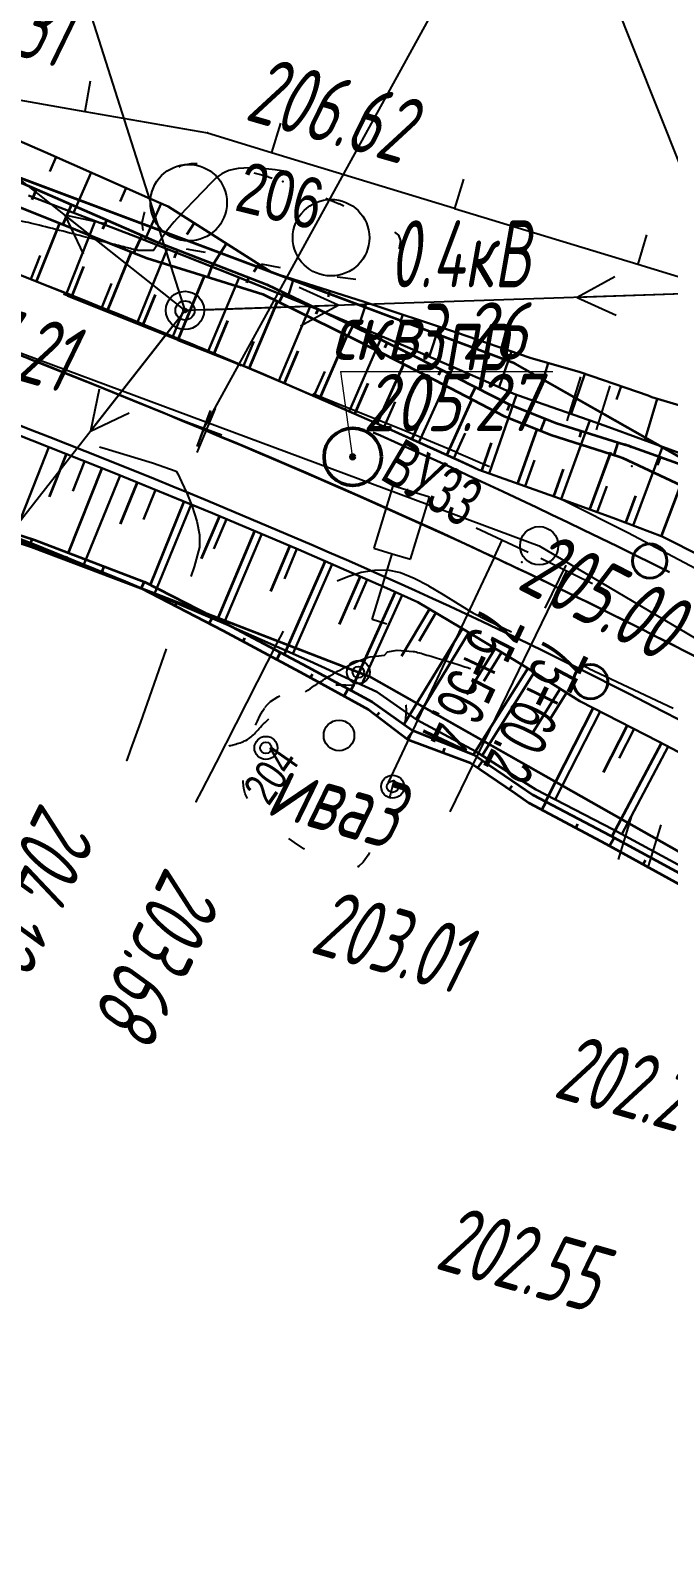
# Model space of a CAD drawing. Header units: millimetres. Extents: x -1799 to 6962, y -1020 to 4121.
# Drawn here: x 4394.3 to 4427.6, y 2920.2 to 3000.3 of the extents above; entities that cross this region are included whole.
import ezdxf
from ezdxf import colors
from ezdxf.entities.mleader import LeaderData, LeaderLine
from ezdxf.math import Vec2, Vec3

# ---------------------------------------------------------------- set-up
doc = ezdxf.new("R2010")
doc.units = ezdxf.units.MM
doc.linetypes.add('CONTI', pattern=[0])
for name, color, linetype, lineweight in [('10', 1, 'Continuous', 35), ('геология', 7, 'Continuous', 20), ('КОПИЯ_ОСЬ_13_ОТКОСЫ', 7, 'Continuous', 30), ('КОПИЯ_ОСЬ_ГРАНИЦЫ_ПОЛОС', 7, 'Continuous', 30), ('Огражд-перила', 1, 'ограждение2', 40), ('ОСЬ_ВЕРХ_ПОКРЫТИЯ_ГРАНИЦЫ_ПОЛОС', 7, 'Continuous', 30), ('ОСЬ_ВЕРХ_ПОКРЫТИЯ_ОСЬ', 1, 'Continuous', 30), ('Ось_примыкания', 1, 'Continuous', 35), ('Отметки', 5, 'Continuous', 30)]:
    doc.layers.add(name, color=color, linetype=linetype, lineweight=lineweight)
for name, color, linetype in [('GOR_BDEFAULT', 212, 'CONTI'), ('NAD_MDEFAULT', 7, 'CONTI'), ('PI_OTDEFAULT', 172, 'CONTI'), ('PI_TTDEFAULT', 5, 'CONTI'), ('SIT_LDEFAULT', 7, 'CONTI'), ('USLZNDEFAULT', 7, 'CONTI'), ('ZAPSKDEFAULT', 7, 'CONTI'), ('КОПИЯ_ОСЬ_ТАНГЕНСЫ', 1, 'Continuous'), ('ОСЬ_ВЕРХ_ПОКРЫТИЯ_ОТКОСЫ', 7, 'Continuous'), ('ОСЬ_ВЕРХ_ПОКРЫТИЯ_ПИКЕТЫ', 1, 'Continuous'), ('ОСЬ_ВЕРХ_ПОКРЫТИЯ_РАЗБИВКА_КРИВ', 1, 'Continuous'), ('ОСЬ_ВЕРХ_ПОКРЫТИЯ_ТАНГЕНСЫ', 1, 'Continuous'), ('разметка', 7, 'Continuous')]:
    doc.layers.add(name, color=color, linetype=linetype)
doc.styles.add('eskd', font='spds.shx', dxfattribs={"width": 1.2, "oblique": 15})
doc.styles.add('SHRFT', font='TXT', dxfattribs={"width": 3.5})
doc.styles.get("Standard").update_dxf_attribs({"font": 'arial.ttf'})
doc.styles.add('ГОСТ', font='', dxfattribs={"oblique": 15, "height": 4})
doc.styles.get('ГОСТ').set_extended_font_data('GOST type A')
doc.linetypes.add('ограждение2', pattern='A,0.25,-0.1,[132,ltypeshp.shx,S=0.1,R=0,X=-0.1,Y=0],-0.1,1', length=1.45)

# ---------------------------------------------------------------- blocks, each defined once
blk = doc.blocks.new('BL_2011')
at = {"color": 0}
for p, q in [((0, 0), (0, 2.4)), ((1.6, 0), (1.6, 2.4))]:
    blk.add_line(p, q, dxfattribs=at)
blk = doc.blocks.new('BL_2009')
at = {"color": 0}
for centre, radius in [((0, 3.46), 0.6), ((0, 3.46), 0.3), ((0, 0), 0.8), ((-3.46, -1.74), 0.6), ((-3.46, -1.74), 0.3), ((3.46, -1.74), 0.6), ((3.46, -1.74), 0.3)]:
    blk.add_circle(centre, radius, dxfattribs=at)
blk = doc.blocks.new('BL_12')
at = {"color": 0}
for p, q in [((1, 7), (-1, 7)), ((-1, 7), (-1, 3.6)), ((1, 3.6), (1, 7)), ((-1, 3.6), (0, 3.6)), ((0, 0), (0, 3.6)), ((0, 3.6), (1, 3.6)), ((0.8, 0), (0, 0))]:
    blk.add_line(p, q, dxfattribs=at)
blk = doc.blocks.new('BL_22')
at = {"color": 0}
for radius in [1, 0.5, 0.1]:
    blk.add_circle((0, 0), radius, dxfattribs=at)
blk = doc.blocks.new('BL_2004')
at = {"color": 0}
blk.add_circle((0, 0), 2, dxfattribs=at)
blk = doc.blocks.new('*U52')
at = {"layer": 'КОПИЯ_ОСЬ_13_ОТКОСЫ'}
for points in [[(1130.598, 770.013), (1137.012, 767.237), (1142.511, 764.802), (1143.427, 764.39), (1148.85, 760.951), (1153.671, 759.42), (1158.492, 757.82), (1162.347, 756.484), (1164.962, 755.734), (1168.516, 754.52), (1168.705, 754.434), (1172.33, 753.347)], [(1136.133, 764.972), (1141.725, 762.829), (1146.84, 760.811), (1151.3, 758.995), (1155.938, 757.043), (1160.562, 755.023), (1161.485, 754.61), (1162.33, 754.318), (1165.774, 753.108), (1166.651, 752.795), (1170.345, 751.447)], [(1137.585, 766.983), (1137.247, 766.22)], [(1139.414, 766.174), (1138.483, 764.071)], [(1141.243, 765.364), (1140.932, 764.663)], [(1143.07, 764.551), (1142.21, 762.638)], [(1144.786, 763.529), (1144.411, 762.938)], [(1146.474, 762.458), (1145.712, 761.256)], [(1148.163, 761.386), (1147.909, 760.986)], [(1149.981, 760.592), (1149.683, 759.653)], [(1151.887, 759.987), (1151.788, 759.674)], [(1153.793, 759.38), (1153.376, 758.122)], [(1155.691, 758.75), (1155.552, 758.33)], [(1157.589, 758.12), (1157.068, 756.55)], [(1159.483, 757.477), (1159.303, 756.956)], [(1161.373, 756.822), (1160.724, 754.95)], [(1163.279, 756.217), (1163.097, 755.582)], [(1165.197, 755.654), (1164.483, 753.562)], [(1167.09, 755.008), (1166.852, 754.31)], [(1168.979, 754.352), (1168.328, 752.183)]]:
    blk.add_lwpolyline(points, dxfattribs=at)
blk = doc.blocks.new('_None')
blk = doc.blocks.new('Крест')
at = {"layer": 'Отметки'}
for points in [[(0, 1), (0, -1)], [(-1, 0), (1, 0)]]:
    blk.add_lwpolyline(points, dxfattribs=at)

msp = doc.modelspace()

# ---------------------------------------------------------------- linework, layer by layer
at = {"layer": '10'}
for p, q in [((4419.606, 2982.913), (4344.146, 3011.203)), ((4521.746, 2925.033), (4419.606, 2982.913)), ((4370.836, 2982.483), (4411.976, 2966.593)), ((4411.976, 2966.593), (4514.446, 2908.513))]:
    msp.add_line(p, q, dxfattribs=at)
for points in [[(4598.586, 2915.533), (4552.416, 2914.983), (4521.746, 2925.033), (4419.606, 2982.913), (4344.146, 3011.203), (4332.496, 3021.273), (4289.966, 3078.193), (4264.456, 3124.383), (4216.896, 3199.763), (4208.926, 3208.633), (4175.176, 3237.413), (4176.746, 3239.013), (4084.856, 3313.423)], [(4334.836, 2995.523), (4319.266, 3008.963), (4288.236, 3052.073), (4319.266, 3008.963), (4334.836, 2995.523), (4363.306, 2985.263), (4364.906, 2990.013), (4372.426, 2987.253), (4370.836, 2982.483), (4411.976, 2966.593), (4514.446, 2908.513), (4549.656, 2896.993), (4558.246, 2896.753), (4557.366, 2900.733), (4579.636, 2901.023)]]:
    msp.add_lwpolyline(points, dxfattribs=at)
at = {"layer": 'GOR_BDEFAULT', "color": 212, "flags": 128}
for points, elevation in [([(4407.642, 2992.949), (4407.092, 2993.029), (4406.602, 2993.089), (4406.172, 2993.129), (4405.782, 2993.139), (4405.452, 2993.129), (4405.152, 2993.099), (4404.902, 2993.059), (4404.672, 2992.999), (4404.482, 2992.919), (4404.302, 2992.829), (4404.152, 2992.719), (4404.002, 2992.609), (4403.872, 2992.479), (4403.742, 2992.349), (4403.602, 2992.209), (4403.462, 2992.059), (4403.312, 2991.909), (4403.162, 2991.749), (4403.012, 2991.589), (4402.862, 2991.429), (4402.702, 2991.269), (4402.542, 2991.099), (4402.392, 2990.939), (4402.242, 2990.779), (4402.092, 2990.619), (4401.952, 2990.469), (4401.822, 2990.319), (4401.702, 2990.179), (4401.582, 2990.039), (4401.472, 2989.909), (4400.732, 2988.819), (4399.912, 2988.829), (4399.842, 2988.849), (4399.772, 2988.869), (4399.692, 2988.879), (4399.612, 2988.899), (4399.532, 2988.919), (4399.452, 2988.939), (4399.372, 2988.959), (4399.282, 2988.979), (4399.192, 2989.009), (4399.102, 2989.029), (4399.012, 2989.049), (4398.912, 2989.079), (4398.812, 2989.099), (4398.712, 2989.129), (4398.602, 2989.149), (4398.492, 2989.179), (4398.382, 2989.209), (4398.262, 2989.239), (4398.142, 2989.269), (4398.022, 2989.299), (4397.892, 2989.339), (4397.762, 2989.369), (4397.622, 2989.409), (4397.482, 2989.439), (4397.342, 2989.479), (4397.192, 2989.519), (4397.042, 2989.559), (4396.882, 2989.599), (4396.712, 2989.639), (4396.542, 2989.689), (4396.372, 2989.729), (4396.192, 2989.779), (4396.012, 2989.829), (4395.832, 2989.869), (4395.642, 2989.919), (4395.462, 2989.969), (4395.282, 2990.009), (4395.102, 2990.059), (4394.932, 2990.099), (4394.762, 2990.139), (4394.602, 2990.179), (4394.452, 2990.219), (4394.312, 2990.249), (4394.182, 2990.279), (4394.062, 2990.309), (4393.052, 2990.509), (4392.972, 2990.529), (4392.872, 2990.559), (4392.772, 2990.579), (4392.672, 2990.609), (4392.552, 2990.649), (4392.442, 2990.679), (4392.322, 2990.709), (4392.192, 2990.749), (4392.072, 2990.789), (4391.942, 2990.829), (4391.812, 2990.869), (4391.682, 2990.899), (4391.562, 2990.939), (4391.432, 2990.979), (4391.312, 2991.009), (4391.202, 2991.049), (4391.082, 2991.079), (4390.982, 2991.109), (4390.872, 2991.139), (4390.772, 2991.169), (4390.682, 2991.199), (4390.592, 2991.229), (4390.502, 2991.249), (4390.422, 2991.269), (4390.352, 2991.289), (4390.282, 2991.309), (4390.212, 2991.329), (4390.162, 2991.349), (4390.102, 2991.359), (4390.062, 2991.379)], 206), ([(4408.672, 2965.759), (4408.802, 2965.849), (4408.922, 2965.929), (4409.032, 2966.009), (4409.152, 2966.089), (4409.262, 2966.159), (4409.372, 2966.239), (4409.482, 2966.309), (4409.592, 2966.379), (4409.692, 2966.449), (4409.802, 2966.509), (4409.912, 2966.579), (4410.022, 2966.639), (4410.132, 2966.709), (4410.242, 2966.769), (4410.352, 2966.839), (4410.472, 2966.899), (4410.592, 2966.969), (4410.712, 2967.029), (4410.832, 2967.089), (4410.952, 2967.149), (4411.072, 2967.209), (4411.192, 2967.269), (4411.312, 2967.319), (4411.432, 2967.369), (4411.552, 2967.419), (4411.662, 2967.459), (4411.762, 2967.499), (4411.872, 2967.539), (4411.962, 2967.569), (4412.062, 2967.599), (4412.802, 2967.679), (4412.962, 2967.849), (4413.472, 2967.949), (4414.292, 2967.879), (4414.362, 2967.869), (4414.452, 2967.849), (4414.532, 2967.829), (4414.622, 2967.799), (4414.722, 2967.779), (4414.812, 2967.749), (4414.912, 2967.719), (4415.022, 2967.689), (4415.122, 2967.659), (4415.232, 2967.629), (4415.342, 2967.599), (4415.452, 2967.559), (4415.562, 2967.529), (4415.682, 2967.489), (4415.792, 2967.459), (4415.912, 2967.419), (4416.022, 2967.379), (4416.142, 2967.349), (4416.262, 2967.309), (4416.372, 2967.279), (4416.482, 2967.239), (4416.592, 2967.209), (4416.702, 2967.169), (4416.802, 2967.139), (4416.902, 2967.109), (4416.992, 2967.079), (4417.072, 2967.059), (4417.152, 2967.029), (4417.232, 2967.009), (4417.292, 2966.989)], 204), ([(4404.672, 2962.949), (4404.722, 2962.959), (4404.782, 2962.969), (4404.842, 2962.979), (4404.902, 2962.999), (4404.972, 2963.019), (4405.042, 2963.039), (4405.112, 2963.059), (4405.192, 2963.079), (4405.262, 2963.099), (4405.342, 2963.129), (4405.422, 2963.159), (4405.492, 2963.199), (4405.562, 2963.229), (4405.642, 2963.269), (4405.702, 2963.319), (4405.772, 2963.359), (4405.832, 2963.409), (4405.892, 2963.469), (4405.952, 2963.519), (4406.012, 2963.579), (4406.072, 2963.649), (4406.132, 2963.709), (4406.202, 2963.779), (4406.262, 2963.859), (4406.332, 2963.929), (4406.402, 2964.009), (4406.482, 2964.089), (4406.562, 2964.169), (4406.652, 2964.259), (4406.752, 2964.349)], 204)]:
    msp.add_lwpolyline(points, dxfattribs=dict(at, elevation=elevation))
at = {"layer": 'PI_TTDEFAULT', "color": 5}
for p in [(4403.562, 2994.959, 206.616), (4407.492, 2992.429, 205.088), (4425.722, 2977.549, 205.02), (4419.982, 2972.539, 204.996), (4399.342, 2962.199, 204.117), (4402.972, 2960.029, 203.682), (4411.452, 2956.649, 203.012)]:
    msp.add_point(p, dxfattribs=at)
at = {"layer": 'SIT_LDEFAULT', "color": 7}
for p, q in [((4402.382, 2985.689), (4394.358, 3010.929)), ((4402.382, 2985.689), (4371.752, 3009.999)), ((4422.462, 3007.749), (4430.872, 2986.639)), ((4390.612, 2997.239), (4397.142, 2996.089)), ((4397.422, 2997.659), (4397.142, 2996.089)), ((4397.142, 2996.089), (4403.562, 2994.959)), ((4403.562, 2994.959), (4406.892, 2993.939)), ((4407.362, 2995.469), (4406.892, 2993.939)), ((4406.892, 2993.939), (4416.462, 2991.029)), ((4402.062, 2993.199), (4402.182, 2993.269)), ((4402.182, 2993.269), (4402.712, 2993.369)), ((4402.712, 2993.369), (4403.022, 2993.369)), ((4405.982, 2992.879), (4406.722, 2992.679)), ((4406.722, 2992.669), (4406.932, 2992.599)), ((4416.932, 2992.549), (4416.462, 2991.019)), ((4409.742, 2991.559), (4410.442, 2991.259)), ((4400.152, 2990.279), (4400.272, 2990.809)), ((4400.262, 2990.809), (4400.282, 2990.849)), ((4410.442, 2991.269), (4410.672, 2991.159)), ((4416.462, 2991.019), (4426.032, 2988.109)), ((4401.602, 2986.309), (4396.112, 2990.659)), ((4396.112, 2990.659), (4397.062, 2988.639)), ((4398.302, 2990.199), (4396.112, 2990.659)), ((4400.202, 2989.869), (4400.152, 2990.279)), ((4413.322, 2989.779), (4413.532, 2989.619)), ((4413.542, 2989.619), (4413.642, 2989.329)), ((4413.632, 2989.329), (4413.562, 2988.949)), ((4426.492, 2989.639), (4426.032, 2988.109)), ((4402.942, 2988.799), (4402.462, 2988.899)), ((4403.452, 2988.709), (4402.942, 2988.809)), ((4413.562, 2988.949), (4413.542, 2988.909)), ((4407.362, 2987.919), (4406.382, 2988.109)), ((4426.032, 2988.109), (4430.872, 2986.629)), ((4410.382, 2985.959), (4408.342, 2986.889)), ((4410.342, 2987.429), (4410.322, 2987.429)), ((4411.312, 2987.299), (4410.342, 2987.429)), ((4424.842, 2987.439), (4422.872, 2986.369)), ((4396.042, 2986.549), (4396.242, 2986.469)), ((4396.242, 2986.459), (4399.122, 2985.299)), ((4430.872, 2986.639), (4402.382, 2985.689)), ((4403.382, 2985.719), (4410.382, 2985.959)), ((4408.412, 2984.889), (4410.382, 2985.959)), ((4429.872, 2986.609), (4422.872, 2986.369)), ((4422.872, 2986.369), (4424.912, 2985.439)), ((4402.382, 2985.689), (4382.762, 2960.639)), ((4399.122, 2985.299), (4402.012, 2984.149)), ((4401.762, 2984.899), (4397.452, 2979.389)), ((4402.012, 2984.139), (4404.912, 2982.979)), ((4404.912, 2982.979), (4405.322, 2982.819)), ((4397.892, 2981.579), (4397.452, 2979.389)), ((4409.052, 2981.349), (4410.732, 2980.679)), ((4397.452, 2979.389), (4399.472, 2980.349)), ((4410.732, 2980.679), (4413.652, 2979.499)), ((4413.652, 2979.499), (4416.542, 2978.299)), ((4397.922, 2978.559), (4398.212, 2978.469)), ((4398.212, 2978.479), (4400.682, 2977.729)), ((4416.542, 2978.289), (4418.282, 2977.529)), ((4400.682, 2977.729), (4401.922, 2977.299)), ((4401.922, 2977.299), (4402.002, 2977.149)), ((4402.002, 2977.149), (4402.202, 2976.739)), ((4402.202, 2976.739), (4402.472, 2976.149)), ((4402.472, 2976.149), (4402.752, 2975.439)), ((4421.922, 2975.879), (4422.262, 2975.719)), ((4422.262, 2975.719), (4425.512, 2974.089)), ((4402.752, 2975.439), (4403.002, 2974.689)), ((4403.002, 2974.689), (4403.142, 2973.959)), ((4403.142, 2973.959), (4403.142, 2973.329)), ((4425.512, 2974.089), (4429.362, 2972.059)), ((4403.142, 2973.329), (4402.862, 2972.299)), ((4402.862, 2972.299), (4402.692, 2971.789)), ((4410.322, 2971.569), (4410.882, 2971.799)), ((4410.882, 2971.799), (4411.582, 2972.019)), ((4411.582, 2972.019), (4412.282, 2972.129)), ((4412.282, 2972.129), (4412.952, 2972.139)), ((4412.952, 2972.139), (4413.632, 2971.999)), ((4413.632, 2971.999), (4414.352, 2971.699)), ((4414.352, 2971.709), (4415.102, 2971.319)), ((4415.102, 2971.309), (4415.872, 2970.849)), ((4415.872, 2970.849), (4416.652, 2970.359)), ((4416.652, 2970.359), (4417.422, 2969.899)), ((4417.422, 2969.899), (4418.192, 2969.489)), ((4418.192, 2969.489), (4419.432, 2968.909)), ((4406.172, 2966.289), (4407.202, 2968.309)), ((4407.202, 2968.309), (4407.522, 2968.939)), ((4401.402, 2968.009), (4400.752, 2966.169)), ((4423.042, 2967.199), (4423.472, 2966.999)), ((4423.472, 2966.989), (4427.882, 2964.909)), ((4400.762, 2966.169), (4400.052, 2964.179)), ((4405.052, 2964.099), (4406.172, 2966.289)), ((4410.252, 2966.139), (4410.472, 2966.139)), ((4410.472, 2966.139), (4410.782, 2966.129)), ((4410.782, 2966.129), (4411.102, 2966.109)), ((4411.102, 2966.109), (4411.252, 2966.099)), ((4406.552, 2964.949), (4406.692, 2965.109)), ((4406.692, 2965.109), (4406.852, 2965.259)), ((4406.852, 2965.259), (4407.032, 2965.389)), ((4407.032, 2965.379), (4407.232, 2965.499)), ((4407.232, 2965.509), (4407.332, 2965.559)), ((4406.162, 2964.239), (4406.292, 2964.509)), ((4406.292, 2964.509), (4406.422, 2964.749)), ((4406.422, 2964.749), (4406.532, 2964.919)), ((4413.902, 2964.389), (4413.872, 2964.109)), ((4413.932, 2964.799), (4413.902, 2964.389)), ((4413.922, 2965.089), (4413.932, 2965.069)), ((4413.922, 2965.069), (4413.932, 2964.799)), ((4400.052, 2964.179), (4399.542, 2962.749)), ((4404.022, 2962.079), (4405.052, 2964.099)), ((4406.062, 2964.029), (4406.162, 2964.239)), ((4399.542, 2962.749), (4399.342, 2962.199)), ((4403.262, 2960.599), (4404.022, 2962.079)), ((4405.412, 2961.039), (4405.412, 2961.129)), ((4413.292, 2961.129), (4413.102, 2960.369)), ((4413.302, 2961.169), (4413.292, 2961.129)), ((4402.972, 2960.029), (4403.262, 2960.599)), ((4405.452, 2960.719), (4405.412, 2961.039)), ((4405.522, 2960.439), (4405.452, 2960.719)), ((4405.642, 2960.189), (4405.522, 2960.439)), ((4413.102, 2960.369), (4413.052, 2960.189)), ((4408.102, 2957.889), (4407.812, 2958.109)), ((4408.592, 2957.559), (4408.102, 2957.899)), ((4408.632, 2957.539), (4408.592, 2957.559)), ((4411.942, 2957.229), (4411.692, 2956.869)), ((4412.022, 2957.379), (4411.942, 2957.229)), ((4411.452, 2956.649), (4411.392, 2956.629)), ((4411.692, 2956.869), (4411.452, 2956.649))]:
    msp.add_line(p, q, dxfattribs=at)
at = {"layer": 'геология', "color": 1, "linetype": 'Continuous'}
for q in [(4421.589, 2982.499), (4411.119, 2978.088)]:
    msp.add_line((4410.498, 2982.499), q, dxfattribs=at)
at = {"layer": 'геология', "color": 1, "linetype": 'Continuous', "lineweight": 50}
for radius in [1.5, 0.103]:
    msp.add_circle((4411.144, 2978.042), radius, dxfattribs=at)
at = {"layer": 'КОПИЯ_ОСЬ_13_ОТКОСЫ'}
for points in [[(4394.2, 2991.695), (4399.791, 2989.553), (4404.906, 2987.534), (4409.367, 2985.719), (4414.005, 2983.767), (4418.629, 2981.747), (4419.552, 2981.334), (4420.397, 2981.042), (4423.841, 2979.832), (4424.718, 2979.518), (4428.412, 2978.171)], [(4396.184, 2986.578), (4397.687, 2990.359)], [(4394.325, 2987.317), (4394.82, 2988.562)], [(4399.894, 2985.084), (4401.455, 2988.897)], [(4392.746, 2987.945), (4398.275, 2985.747), (4403.323, 2983.68), (4407.719, 2981.827), (4412.282, 2979.839), (4416.824, 2977.786), (4417.729, 2977.367), (4418.561, 2977.075), (4421.948, 2975.865), (4422.811, 2975.552), (4424.725, 2974.848), (4427.303, 2973.881), (4431.55, 2971.734), (4435.762, 2969.534), (4440.406, 2967.037), (4445.303, 2964.331), (4450.49, 2961.398), (4452.211, 2960.411), (4453.929, 2959.421), (4456.239, 2958.083), (4459.311, 2956.291), (4463.634, 2953.753), (4498.766, 2933.04)], [(4398.042, 2985.839), (4398.543, 2987.099)], [(4403.595, 2983.566), (4405.215, 2987.409)], [(4401.745, 2984.326), (4402.265, 2985.597)], [(4407.28, 2982.012), (4408.92, 2985.901)], [(4410.95, 2980.419), (4412.656, 2984.335)], [(4405.437, 2982.789), (4405.977, 2984.07)], [(4414.603, 2978.79), (4416.383, 2982.728)], [(4409.116, 2981.218), (4409.678, 2982.508)], [(4418.262, 2977.18), (4419.703, 2981.281)], [(4412.78, 2979.614), (4413.367, 2980.911)], [(4422.03, 2975.836), (4423.522, 2979.944)], [(4393.565, 2979.219), (4398.749, 2977.168), (4403.811, 2975.101), (4408.306, 2973.2), (4412.77, 2971.243), (4413.659, 2970.843), (4414.546, 2970.442), (4416.769, 2969.134), (4419.986, 2967.177), (4423.004, 2965.28), (4427.123, 2963.173), (4431.22, 2961.01), (4435.751, 2958.546), (4440.545, 2955.869), (4445.642, 2952.957), (4451.312, 2949.652), (4454.352, 2947.859), (4458.642, 2945.315), (4493.683, 2924.439)], [(4416.425, 2977.966), (4417.019, 2979.279)], [(4395.276, 2978.542), (4393.437, 2973.891)], [(4425.783, 2974.452), (4427.326, 2978.567)], [(4397.136, 2977.806), (4396.523, 2976.256)], [(4420.146, 2976.509), (4420.634, 2977.873)], [(4398.995, 2977.068), (4397.094, 2972.414)], [(4400.847, 2976.312), (4400.213, 2974.761)], [(4423.908, 2975.149), (4424.411, 2976.516)], [(4402.698, 2975.556), (4400.788, 2970.878)], [(4404.546, 2974.79), (4403.89, 2973.239)], [(4406.388, 2974.012), (4404.413, 2969.34)], [(4393.536, 2973.854), (4394.439, 2973.502), (4399.269, 2971.522), (4404.508, 2969.299), (4408.908, 2967.36), (4412.398, 2965.769), (4414.497, 2964.299), (4417.571, 2962.646), (4419.961, 2961.141), (4420.701, 2960.669), (4424.741, 2958.566), (4428.766, 2956.404)], [(4408.23, 2973.233), (4407.572, 2971.675)], [(4410.062, 2972.43), (4408.012, 2967.755)], [(4411.893, 2971.627), (4411.21, 2970.069)], [(4413.722, 2970.815), (4411.602, 2966.132)], [(4415.49, 2969.887), (4414.621, 2968.41)], [(4417.21, 2968.866), (4414.451, 2964.332)], [(4418.918, 2967.827), (4417.998, 2966.315)], [(4420.621, 2966.778), (4417.896, 2962.442)], [(4422.314, 2965.713), (4421.406, 2964.268)], [(4424.06, 2964.74), (4421.709, 2960.144)], [(4425.84, 2963.829), (4425.057, 2962.297)], [(4427.617, 2962.912), (4425.194, 2958.323)]]:
    msp.add_lwpolyline(points, dxfattribs=at)
at = {"layer": 'КОПИЯ_ОСЬ_ГРАНИЦЫ_ПОЛОС'}
for points in [[(4341.173, 2999.336), (4343.979, 2998.033), (4346.76, 2996.822), (4349.467, 2995.706), (4352.177, 2994.638), (4354.883, 2993.607), (4355.784, 2993.27), (4357.583, 2992.603), (4376.782, 2985.548), (4381.032, 2983.976), (4388.076, 2981.331), (4393.565, 2979.219), (4398.749, 2977.168), (4402.329, 2975.707)], [(4394.313, 2987.328), (4395.242, 2986.96), (4396.171, 2986.59), (4397.1, 2986.219), (4398.028, 2985.846), (4398.956, 2985.471), (4399.884, 2985.095), (4400.811, 2984.716), (4401.737, 2984.336), (4402.663, 2983.954), (4403.589, 2983.57), (4404.513, 2983.184), (4405.438, 2982.796), (4406.361, 2982.405), (4407.284, 2982.013), (4408.206, 2981.618), (4409.127, 2981.22), (4410.048, 2980.821), (4410.968, 2980.418), (4411.887, 2980.014), (4412.805, 2979.606), (4413.722, 2979.196), (4414.638, 2978.784), (4415.553, 2978.368), (4416.468, 2977.95), (4417.381, 2977.529), (4417.724, 2977.369)], [(4412.413, 2979.779), (4416.824, 2977.786), (4417.729, 2977.367), (4418.561, 2977.075), (4421.948, 2975.865), (4422.811, 2975.552), (4423.53, 2975.288)], [(4423.53, 2975.288), (4424.725, 2974.848), (4427.303, 2973.881), (4431.55, 2971.734), (4435.762, 2969.534), (4440.406, 2967.037), (4445.303, 2964.331), (4448.183, 2962.702)]]:
    msp.add_lwpolyline(points, dxfattribs=at)
at = {"layer": 'КОПИЯ_ОСЬ_ТАНГЕНСЫ'}
for p, q in [((4325.58, 3008.844), (4420.882, 2973.399)), ((4420.882, 2973.399), (4535.832, 2905.259))]:
    msp.add_line(p, q, dxfattribs=at)
msp.add_circle((4420.882, 2973.399), 1, dxfattribs=at)
at = {"layer": 'Огражд-перила', "linetype": 'Continuous'}
for centre in [(4426.661, 2972.605), (4423.566, 2966.299)]:
    msp.add_circle(centre, 0.897, dxfattribs=at)
at = {"layer": 'ОСЬ_ВЕРХ_ПОКРЫТИЯ_ГРАНИЦЫ_ПОЛОС', "linetype": 'Continuous'}
msp.add_lwpolyline([(4428.204, 2964.3), (4427.331, 2964.754), (4426.457, 2965.206), (4425.582, 2965.654), (4424.705, 2966.1), (4423.828, 2966.544), (4422.949, 2966.984), (4422.069, 2967.422), (4421.188, 2967.857), (4420.306, 2968.289), (4419.504, 2968.676), (4418.701, 2969.06), (4417.897, 2969.443), (4417.092, 2969.822), (4416.2, 2970.235), (4415.306, 2970.645), (4414.411, 2971.052), (4413.515, 2971.457), (4412.617, 2971.859), (4411.717, 2972.258), (4410.817, 2972.655), (4409.915, 2973.049), (4409.011, 2973.441), (4408.107, 2973.83), (4407.201, 2974.218), (4406.294, 2974.602), (4405.386, 2974.985), (4404.477, 2975.366), (4403.566, 2975.744), (4402.655, 2976.121), (4401.742, 2976.495), (4400.829, 2976.868), (4399.914, 2977.238), (4398.999, 2977.607), (4398.082, 2977.974), (4397.165, 2978.34), (4396.247, 2978.703), (4395.328, 2979.066), (4394.408, 2979.426), (4393.487, 2979.786)], dxfattribs=at)
at = {"layer": 'ОСЬ_ВЕРХ_ПОКРЫТИЯ_ГРАНИЦЫ_ПОЛОС'}
for points in [[(4412.219, 2979.319), (4412.601, 2979.15), (4413.517, 2978.74), (4414.432, 2978.328), (4415.346, 2977.913), (4416.259, 2977.496), (4417.171, 2977.075), (4418.081, 2976.652), (4418.991, 2976.225), (4419.899, 2975.796), (4420.722, 2975.408), (4421.544, 2975.017), (4422.364, 2974.624), (4423.184, 2974.228), (4424.087, 2973.791), (4424.99, 2973.351), (4425.89, 2972.908), (4426.789, 2972.462), (4427.687, 2972.014)], [(4402.553, 2976.162), (4402.655, 2976.121), (4403.566, 2975.744), (4404.477, 2975.366), (4405.386, 2974.985), (4406.294, 2974.602), (4407.201, 2974.218), (4408.107, 2973.83), (4409.011, 2973.441), (4409.915, 2973.049), (4410.817, 2972.655), (4411.717, 2972.258), (4412.617, 2971.859), (4413.515, 2971.457), (4414.411, 2971.052), (4415.306, 2970.645), (4416.2, 2970.235), (4417.092, 2969.822), (4417.897, 2969.443), (4418.701, 2969.06), (4419.504, 2968.676), (4420.306, 2968.289), (4421.188, 2967.857), (4422.069, 2967.422), (4422.949, 2966.984), (4423.828, 2966.544), (4424.705, 2966.1), (4425.582, 2965.654), (4426.457, 2965.206), (4427.331, 2964.754), (4428.204, 2964.3)]]:
    msp.add_lwpolyline(points, dxfattribs=at)
at = {"layer": 'ОСЬ_ВЕРХ_ПОКРЫТИЯ_ОСЬ'}
msp.add_lwpolyline([(4394.186, 2983.172), (4396.01, 2982.452), (4397.831, 2981.726), (4399.65, 2980.993), (4401.466, 2980.254), (4402.372, 2979.881), (4403.279, 2979.506), (4404.184, 2979.13), (4405.088, 2978.751), (4405.992, 2978.371), (4406.894, 2977.988), (4407.796, 2977.603), (4408.696, 2977.216), (4409.596, 2976.826), (4410.495, 2976.434), (4411.392, 2976.04), (4412.289, 2975.643), (4413.184, 2975.244), (4414.079, 2974.842), (4414.972, 2974.438), (4415.863, 2974.03), (4416.754, 2973.621), (4417.643, 2973.208), (4418.531, 2972.792), (4418.531, 2972.792, -0.003099), (4421.887, 2971.19), (4421.887, 2971.19), (4422.768, 2970.76), (4423.648, 2970.328), (4424.527, 2969.893), (4425.404, 2969.455), (4426.28, 2969.015), (4427.155, 2968.572), (4428.028, 2968.126)], format="xyb", dxfattribs=at)
at = {"layer": 'ОСЬ_ВЕРХ_ПОКРЫТИЯ_ОТКОСЫ'}
for points in [[(4349.842, 3004.454), (4349.994, 3004.386), (4352.56, 3003.303), (4355.158, 3002.254), (4357.783, 3001.229), (4358.664, 3000.891), (4360.431, 3000.219), (4379.568, 2993.008), (4383.004, 2991.704), (4386.284, 2990.451), (4392.746, 2987.945), (4398.275, 2985.747), (4403.323, 2983.68), (4407.719, 2981.827), (4412.282, 2979.839), (4412.413, 2979.779)], [(4402.329, 2975.707), (4403.811, 2975.101), (4408.306, 2973.2), (4412.77, 2971.243), (4413.659, 2970.843), (4414.546, 2970.442), (4416.769, 2969.134), (4419.986, 2967.177), (4423.004, 2965.28), (4427.123, 2963.173), (4431.22, 2961.01), (4435.751, 2958.546), (4440.545, 2955.869), (4440.545, 2955.869)]]:
    msp.add_lwpolyline(points, dxfattribs=at)
at = {"layer": 'ОСЬ_ВЕРХ_ПОКРЫТИЯ_ПИКЕТЫ'}
for p, q in [((4403.009, 2978.265), (4403.968, 2980.574)), ((4421.199, 2970.134), (4422.29, 2972.383))]:
    msp.add_line(p, q, dxfattribs=at)
at = {"layer": 'ОСЬ_ВЕРХ_ПОКРЫТИЯ_РАЗБИВКА_КРИВ'}
for p, q in [((4417.599, 2974.335), (4420.314, 2973.059)), ((4418.531, 2972.792), (4418.957, 2973.697)), ((4418.531, 2972.792), (4413.002, 2961.027)), ((4420.974, 2972.744), (4423.673, 2971.434)), ((4421.887, 2971.19), (4422.323, 2972.089)), ((4421.887, 2971.19), (4416.212, 2959.494))]:
    msp.add_line(p, q, dxfattribs=at)
at = {"layer": 'ОСЬ_ВЕРХ_ПОКРЫТИЯ_ТАНГЕНСЫ'}
for p, q in [((4325.582, 3008.839), (4420.882, 2973.399)), ((4420.882, 2973.399), (4535.832, 2905.259))]:
    msp.add_line(p, q, dxfattribs=at)
msp.add_circle((4420.882, 2973.399), 1, dxfattribs=at)
at = {"layer": 'Ось_примыкания', "color": 0}
for p, q in [((4394.627, 2992.021), (4394.386, 2991.472)), ((4396.458, 2991.218), (4396.003, 2990.181)), ((4394.63, 2987.196), (4395.842, 2990.245)), ((4398.29, 2990.415), (4398.076, 2989.927)), ((4400.121, 2989.61), (4399.714, 2988.697)), ((4398.346, 2985.717), (4399.587, 2988.749)), ((4401.972, 2988.856), (4401.813, 2988.444)), ((4396.488, 2986.457), (4397.094, 2987.98)), ((4403.838, 2988.135), (4403.571, 2987.444)), ((4402.048, 2984.202), (4403.397, 2987.498)), ((4405.703, 2987.413), (4405.593, 2987.129)), ((4400.197, 2984.96), (4400.837, 2986.523)), ((4405.739, 2982.661), (4407.216, 2986.164)), ((4407.538, 2986.621), (4407.299, 2986.123)), ((4403.897, 2983.439), (4404.623, 2985.162)), ((4409.341, 2985.755), (4409.218, 2985.499)), ((4409.417, 2981.087), (4410.851, 2984.379)), ((4411.144, 2984.89), (4410.89, 2984.36)), ((4407.582, 2981.884), (4408.299, 2983.583)), ((4412.936, 2984.002), (4412.802, 2983.731)), ((4412.413, 2979.779), (4413.815, 2982.88)), ((4413.978, 2983.485), (4413.706, 2982.935)), ((4415.77, 2982.596), (4415.626, 2982.316)), ((4411.25, 2980.288), (4411.944, 2981.882)), ((4417.55, 2981.685), (4417.255, 2981.108)), ((4414.236, 2978.956), (4414.918, 2980.465)), ((4416.058, 2978.132), (4417.375, 2981.046)), ((4419.332, 2980.777), (4419.209, 2980.468)), ((4421.19, 2980.037), (4420.944, 2979.419)), ((4417.883, 2977.313), (4418.397, 2978.778)), ((4419.767, 2976.644), (4420.781, 2979.483)), ((4423.082, 2979.392), (4422.981, 2979.071)), ((4424.989, 2978.791), (4424.783, 2978.134)), ((4396.176, 2978.186), (4395.295, 2975.959)), ((4423.53, 2975.288), (4424.631, 2978.283)), ((4423.53, 2975.288), (4424.599, 2978.194)), ((4427.194, 2978.015), (4427.049, 2977.611)), ((4398.036, 2977.451), (4396.286, 2973.027)), ((4421.651, 2975.972), (4422.159, 2977.395)), ((4399.89, 2976.702), (4398.999, 2974.519)), ((4427.278, 2973.891), (4428.278, 2976.556)), ((4402.329, 2975.707), (4400.554, 2971.36)), ((4425.406, 2974.593), (4425.935, 2976.004)), ((4404.178, 2974.946), (4403.233, 2972.71)), ((4406.02, 2974.167), (4404.072, 2969.559)), ((4394.272, 2973.366), (4394.397, 2973.737)), ((4407.863, 2973.388), (4406.856, 2971.008)), ((4396.145, 2972.665), (4396.213, 2972.847)), ((4398.017, 2971.961), (4398.151, 2972.318)), ((4409.697, 2972.591), (4407.562, 2967.723)), ((4400.097, 2971.174), (4400.269, 2971.506)), ((4411.528, 2971.787), (4410.43, 2969.283)), ((4413.358, 2970.979), (4411.052, 2965.841)), ((4401.873, 2970.255), (4401.961, 2970.425)), ((4415.146, 2970.089), (4413.699, 2967.63)), ((4403.649, 2969.335), (4403.829, 2969.684)), ((4405.418, 2968.402), (4405.512, 2968.579)), ((4416.869, 2969.074), (4413.817, 2964.059)), ((4407.182, 2967.46), (4407.375, 2967.822)), ((4418.577, 2968.034), (4417.108, 2965.619)), ((4408.944, 2966.513), (4409.045, 2966.697)), ((4420.283, 2966.99), (4417.457, 2962.493)), ((4410.695, 2965.548), (4410.902, 2965.923)), ((4421.976, 2965.926), (4420.544, 2963.647)), ((4412.403, 2964.516), (4412.539, 2964.693)), ((4423.704, 2964.922), (4421.205, 2960.036)), ((4413.994, 2963.303), (4414.305, 2963.712)), ((4425.485, 2964.011), (4424.23, 2961.558)), ((4415.862, 2962.592), (4415.947, 2962.82)), ((4427.264, 2963.098), (4424.681, 2958.206)), ((4417.682, 2961.788), (4417.939, 2962.166)), ((4419.334, 2960.662), (4419.463, 2960.851)), ((4421.027, 2959.603), (4421.247, 2960.015)), ((4422.792, 2958.663), (4422.904, 2958.873)), ((4424.556, 2957.72), (4424.791, 2958.147)), ((4426.309, 2956.757), (4426.429, 2956.975))]:
    msp.add_line(p, q, dxfattribs=at)
at = {"layer": 'Ось_примыкания', "color": 0, "ltscale": 7}
msp.add_line((4451.665, 2969.23), (4425.341, 2978.68), dxfattribs=at)
at = {"layer": 'Ось_примыкания', "color": 0}
for points in [[(4351.07, 3006.933), (4352.723, 3006.132), (4355.298, 3005.147), (4357.909, 3004.186), (4358.788, 3003.869), (4360.554, 3003.239), (4363.229, 3002.295), (4368.62, 3000.402), (4371.443, 2999.387), (4378.969, 2996.66), (4383.287, 2995.077), (4384.976, 2994.453), (4387.451, 2993.532), (4393.933, 2991.008), (4399.488, 2988.789), (4400.412, 2988.414), (4403.432, 2987.487), (4406.446, 2986.542), (4410.958, 2984.327), (4413.739, 2982.918)], [(4351.334, 3007.463), (4353.012, 3006.833), (4355.587, 3005.877), (4358.2, 3004.944), (4359.079, 3004.636), (4360.849, 3004.024), (4363.531, 3003.107), (4368.94, 3001.263), (4371.764, 3000.249), (4379.474, 2998.014), (4383.841, 2996.553), (4384.715, 2996.259), (4388.877, 2994.491), (4394.37, 2992.134), (4399.861, 2989.726), (4400.775, 2989.319), (4406.655, 2987.045), (4411.19, 2984.868), (4413.978, 2983.485)], [(4339.756, 2996.42), (4342.595, 2994.982), (4343.544, 2994.521), (4344.493, 2994.069), (4347.187, 2992.739), (4349.877, 2991.464), (4352.557, 2990.234), (4353.447, 2989.832), (4355.22, 2989.039), (4357.861, 2987.868), (4363.097, 2985.55), (4365.975, 2984.682), (4373.483, 2981.938), (4377.515, 2979.688), (4378.32, 2979.237), (4380.635, 2977.993), (4381.406, 2977.577), (4387.911, 2975.481), (4393.451, 2973.643), (4394.372, 2973.333), (4400.07, 2971.188), (4400.097, 2971.174)], [(4339.967, 2996.856), (4342.793, 2995.418), (4343.737, 2994.957), (4344.682, 2994.505), (4347.402, 2993.259), (4350.117, 2992.069), (4352.822, 2990.924), (4353.72, 2990.551), (4355.511, 2989.813), (4358.18, 2988.726), (4363.478, 2986.574), (4366.249, 2985.42), (4373.671, 2982.44), (4376.829, 2980.455), (4378.404, 2979.462), (4380.709, 2978.186), (4381.475, 2977.76), (4388.018, 2975.755), (4393.592, 2973.996), (4394.518, 2973.698), (4400.214, 2971.534), (4400.262, 2971.51)], [(4413.739, 2982.918), (4415.449, 2982.052), (4419.024, 2980.184), (4421.497, 2979.198), (4425.036, 2978.052), (4425.237, 2977.996)], [(4413.978, 2983.485), (4415.706, 2982.629), (4419.302, 2980.789), (4421.781, 2979.802), (4425.341, 2978.68), (4425.543, 2978.626), (4425.685, 2978.557)], [(4425.237, 2977.996), (4428.571, 2976.417), (4432.864, 2974.277), (4437.082, 2972.26), (4439.942, 2971.055), (4443.444, 2969.655), (4448.414, 2967.513), (4450.335, 2966.93)], [(4400.262, 2971.51), (4404.521, 2969.33), (4408.782, 2967.078), (4412.155, 2965.24), (4414.242, 2963.756), (4417.487, 2962.473), (4419.831, 2960.878), (4420.555, 2960.379), (4424.582, 2958.26), (4428.594, 2956.082), (4430.995, 2954.749), (4434.358, 2952.748), (4439.716, 2950.443), (4441.386, 2949.679)], [(4400.097, 2971.174), (4404.364, 2968.965), (4408.612, 2966.696), (4411.973, 2964.844), (4414.02, 2963.283), (4417.286, 2962.058), (4419.625, 2960.464), (4420.348, 2959.964), (4424.36, 2957.828), (4428.356, 2955.633), (4429.153, 2955.188), (4430.747, 2954.29), (4434.101, 2952.283), (4439.236, 2949.384), (4439.236, 2949.384)]]:
    msp.add_lwpolyline(points, dxfattribs=at)
at = {"layer": 'разметка', "lineweight": 30, "ltscale": 7}
msp.add_lwpolyline([(4305.468, 3041.576, 0.016587), (4313.863, 3028.483, 0.058059), (4326.517, 3013.778, 0.020124), (4330.246, 3010.713, 0.042958), (4330.246, 3010.713, 0.054981), (4345.349, 3001.942, 0.018087), (4361.595, 2995.447), (4370.339, 2992.195), (4384.746, 2986.808, -0.018348), (4417.442, 2973.301, -0.01381), (4433.242, 2965.404, -0.01151), (4458.029, 2951.379), (4460.672, 2949.812)], format="xyb", dxfattribs=at)

# ---------------------------------------------------------------- block references
at = {"layer": 'USLZNDEFAULT', "color": 7, "rotation": 342.9999999999999}
for name, p in [('BL_2004', (4402.572, 2991.319)), ('BL_2004', (4410.012, 2989.489)), ('BL_22', (4402.382, 2985.689)), ('BL_12', (4412.152, 2969.539)), ('BL_2009', (4410.426, 2963.489))]:
    msp.add_blockref(name, p, dxfattribs=at)
at = {"layer": 'ZAPSKDEFAULT', "color": 7, "rotation": 342.9999999999999}
for p in [(4422.35, 2979.926), (4425.023, 2956.999)]:
    msp.add_blockref('BL_2011', p, dxfattribs=at)
at = {"layer": 'КОПИЯ_ОСЬ_13_ОТКОСЫ'}
msp.add_blockref('*U52', (3258.067, 2226.724), dxfattribs=at)
at = {"layer": 'Отметки', "rotation": 339.8059324219874}
msp.add_blockref('Крест', (4403.37, 2979.519), dxfattribs=at)

# ---------------------------------------------------------------- texts
at = {"layer": 'GOR_BDEFAULT', "color": 212, "style": 'SHRFT', "width": 0.75}
for s, height, rotation, p in [('206', 2.625, 346.24821, (4404.912, 2990.936, 206)), ('204', 1.7223, 55.06819, (4406.756, 2959.76, 204))]:
    msp.add_text(s, height=height, rotation=rotation, dxfattribs=at).set_placement(p)
at = {"layer": 'NAD_MDEFAULT', "color": 7, "style": 'eskd', "oblique": 10, "width": 0.8}
for s, p in [('0.4кВ', (4413.062, 2986.897, 205.5)), ('3пр', (4414.305, 2982.542))]:
    msp.add_text(s, height=3.5, dxfattribs=at).set_placement(p)
for s, p in [('н.пр.7.21', (4385.13, 2984.489)), ('ива3', (4406.564, 2959.385))]:
    msp.add_text(s, height=3.5, rotation=344, dxfattribs=at).set_placement(p)
at = {"layer": 'PI_OTDEFAULT', "color": 172, "style": 'eskd', "oblique": 10, "width": 0.8}
for s, rotation, p in [('207.31', 344, (4388.093, 3000.558)), ('206.62', 344, (4405.443, 2995.678)), ('205.00', 332.77854, (4419.644, 2971.202)), ('204.12', 244, (4394.862, 2960.099)), ('203.68', 244, (4401.392, 2956.729)), ('203.01', 344, (4408.842, 2952.18)), ('202.28', 344, (4421.55, 2944.632)), ('202.55', 344, (4415.37, 2935.672))]:
    msp.add_text(s, height=3.5, rotation=rotation, dxfattribs=at).set_placement(p)
at = {"layer": 'геология', "color": 1, "style": 'ГОСТ', "oblique": 15}
for s, p in [('скв. 26', (4410.004, 2983.099)), ('205.27', (4411.657, 2979.374, -0.004))]:
    msp.add_text(s, height=3, rotation=0.1, dxfattribs=at).set_placement(p)
at = {"layer": 'КОПИЯ_ОСЬ_ТАНГЕНСЫ', "width": 0.6}
msp.add_text('ВУ33', height=2.5, rotation=329.34141, dxfattribs=at).set_placement((4412.502, 2976.913))
at = {"layer": 'ОСЬ_ВЕРХ_ПОКРЫТИЯ_РАЗБИВКА_КРИВ', "width": 0.6}
for s, rotation, p in [('75+56.4', 244.82628, (4417.92, 2970.317)), ('75+60.2', 244.11606, (4421.245, 2968.722))]:
    msp.add_text(s, height=2.5, rotation=rotation, dxfattribs=at).set_placement(p)
at = {"layer": 'ОСЬ_ВЕРХ_ПОКРЫТИЯ_ТАНГЕНСЫ', "width": 0.6}
msp.add_text('ВУ33', height=2.5, rotation=329.34141, dxfattribs=at).set_placement((4412.502, 2976.913))

# ---------------------------------------------------------------- leaders
at = {"layer": 'Отметки', "ltscale": 0.2}
ml = msp.add_multileader_mtext('Standard', dxfattribs=at)
ml.set_content('208,09', color=256, style='ГОСТ')
ml.set_leader_properties()
ml.set_arrow_properties(name='NONE')
ml.build(insert=Vec2(0, 0))
ml.multileader.update_dxf_attribs({"text_left_attachment_type": 6, "text_right_attachment_type": 6, "dogleg_length": 0.36, "arrow_head_size": 2})
ctx = ml.context
ctx.base_point, ctx.arrow_head_size, ctx.landing_gap_size, ctx.plane_origin, ctx.plane_x_axis, ctx.plane_y_axis = Vec3(4406.31, 3027.492), 2, 0, Vec3(4399.621, 2945.992), Vec3(0.932647, -0.36079), Vec3(0.36079, 0.932647)
ctx.left_attachment, ctx.right_attachment, ctx.text_align_type = 6, 6, 2
notes = []
notes.append((ctx, [(1, (1, 1, 0), (4425.623, 3020.021), (-0.932647, 0.36079), 0.36, [(0, [(4403.37, 2979.519)], 0, [])])]))
ctx.mtext.insert, ctx.mtext.text_direction, ctx.mtext.rotation, ctx.mtext.alignment, ctx.mtext.line_spacing_style, ctx.mtext.flow_direction = Vec3(4426.947, 3024.442), Vec3(0.932647, -0.36079), 5.91407, 3, 2, 5
for ctx, leaders in notes:
    for number, flags, end, landing, length, lines in leaders:
        leader = LeaderData()
        leader.index, (leader.has_last_leader_line, leader.has_dogleg_vector, leader.attachment_direction) = number, flags
        leader.last_leader_point, leader.dogleg_vector, leader.dogleg_length = Vec3(end), Vec3(landing), length
        for number, points, colour, breaks in lines:
            line = LeaderLine()
            line.index, line.vertices, line.color, line.breaks = number, Vec3.list(points), colors.encode_raw_color(colour), breaks
            leader.lines.append(line)
        ctx.leaders.append(leader)

doc.saveas('drawing.dxf')
